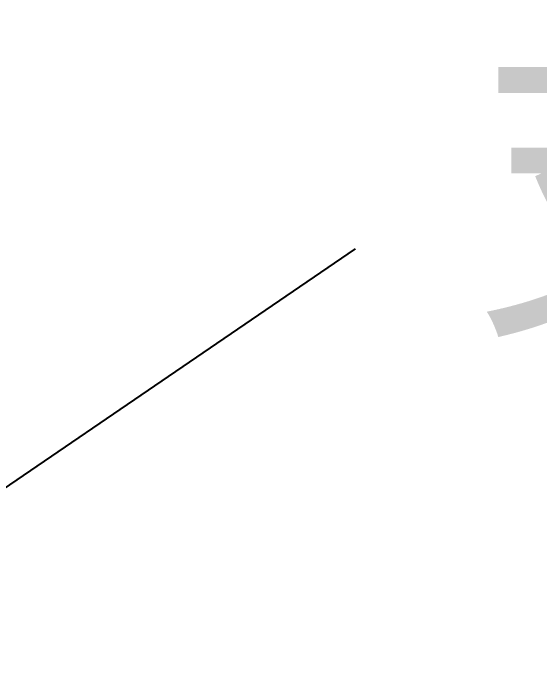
# Model space of a CAD drawing. Extents: x 1169373 to 1354985, y 649019 to 904199.
# Drawn here: x 1279558 to 1280069, y 805139 to 805781 of the extents above; entities that cross this region are included whole.
import ezdxf

# ---------------------------------------------------------------- set-up
doc = ezdxf.new("R2010")
doc.units = 0
doc.header["$LTSCALE"] = 1000
doc.header["$MEASUREMENT"] = 0
doc.styles.get("Standard").update_dxf_attribs({"font": 'gbenor.shx', "bigfont": 'gbcbig.shx'})
doc.dimstyles.get("Standard").update_dxf_attribs({"dimscale": 100, "dimtxt": 3.5, "dimasz": 1, "dimexe": 2.5, "dimexo": 3, "dimgap": 1.5, "dimtad": 1, "dimdec": 0, "dimzin": 0, "dimdsep": 46, "dimtxsty": 'Standard', "dimblk": 'ARCHTICK', "dimcen": 0.09, "dimadec": 0, "dimazin": 0, "dimtfac": 1, "dimtdec": 0, "dimtix": 1, "dimtmove": 2, "dimatfit": 3, "dimfxl": 1, "dimtolj": 1, "dimtzin": 0, "dimarcsym": 0})

# ---------------------------------------------------------------- blocks, each defined once
blk = doc.blocks.new('gfhhrryyfd')
at = {"insert": (3694115.32, -1743886.23), "char_height": 250.9056, "attachment_point": 1}
blk.add_mtext('{\\fSimSun|b0|i0|c134|p2;\\W0.8;\\C7;支撑螺杆}', dxfattribs=at)
blk.add_leader([(3693392.36, -1744491.91), (3693997.43, -1744078.66)], dimstyle='Standard', override={"dimgap": 20, "dimtad": 0})

msp = doc.modelspace()

# ---------------------------------------------------------------- block references
at = {"lineweight": -3, "xscale": 0.9999959487468004, "yscale": 0.999995949678123, "zscale": 0.9999959495959999}
msp.add_blockref('gfhhrryyfd', (-2414092.33, 2549623.71), dxfattribs=at)

doc.saveas('drawing.dxf')
